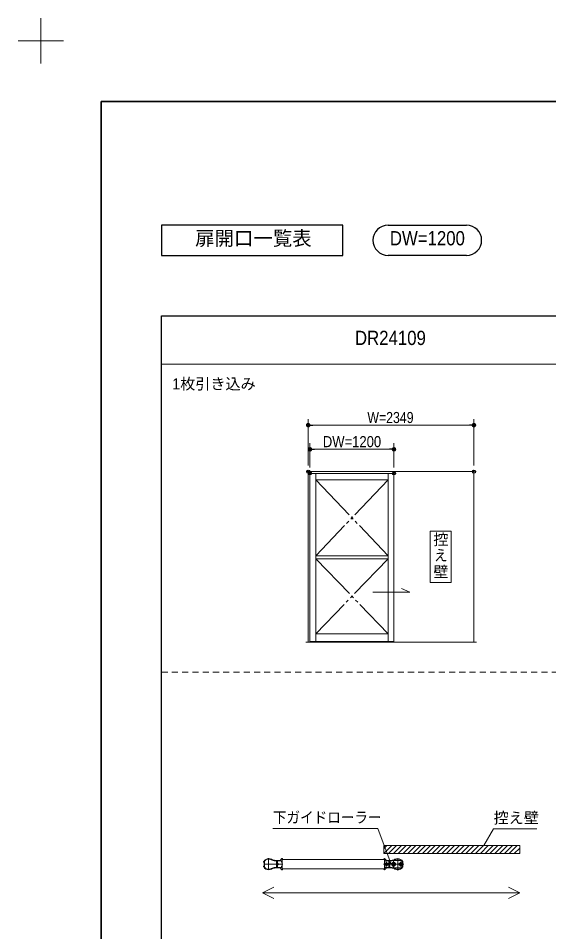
# Model space of a CAD drawing. Units: millimetres on the paper. Extents: x -303 to 303, y -152 to 152.
# Drawn here: x -303.1 to -215.3, y 1 to 152.2 of the extents above; entities that cross this region are included whole.
import ezdxf
from ezdxf.enums import TextEntityAlignment as Align

# ---------------------------------------------------------------- set-up
doc = ezdxf.new("R2010")
doc.units = ezdxf.units.MM
doc.header["$PDMODE"] = 32
doc.header["$PDSIZE"] = 0.5
for name, pattern in [('USER1', [10.5, 8, -0.5, 0.5, -0.5, 0.5, -0.5]), ('USER2', [1.7, 1, -0.7]), ('USER3', [2.91, 1.76, -0.4, 0.35, -0.4])]:
    doc.linetypes.add(name, pattern=pattern)
for name, color, linetype, lineweight in [('0-0_3一般', 7, 'Continuous', 15), ('0-1_1図面枠', 7, 'Continuous', 20), ('0-2_2寸法-1', 7, 'Continuous', 15), ('0-3_0', 7, 'Continuous', 25)]:
    doc.layers.add(name, color=color, linetype=linetype, lineweight=lineweight)
doc.layers.add('0-4_Defpoints', color=7, linetype='Continuous')
doc.styles.add('ＭＳ Ｐゴシック', font='')
doc.styles.get('ＭＳ Ｐゴシック').set_extended_font_data('MS PGothic')

# ---------------------------------------------------------------- blocks, each defined once
blk = doc.blocks.new('グループ-1')
at = {"layer": '0-1_1図面枠', "lineweight": 15}
for p, q in [((-210, 144.75), (-210, 152.25)), ((-213.75, 148.5), (-206.25, 148.5))]:
    blk.add_line(p, q, dxfattribs=at)
blk = doc.blocks.new('グループ-3')
at = {"layer": '0-1_1図面枠', "lineweight": 35}
blk.add_lwpolyline([(-200, 138.5), (200, 138.5), (200, -138.5), (-200, -138.5)], close=True, dxfattribs=at)
blk = doc.blocks.new('図面枠')
at = {"layer": '0-1_1図面枠'}
for name in ['グループ-1', 'グループ-3']:
    blk.add_blockref(name, (0, 0), dxfattribs=at)
blk = doc.blocks.new('グループ-5')
at = {"layer": '0-0_3一般'}
blk.add_line((-190, 95), (190, 95), dxfattribs=at)
at = {"layer": '0-0_3一般', "linetype": 'USER2'}
blk.add_line((-190, 44), (190, 44), dxfattribs=at)
at = {"layer": '0-0_3一般', "lineweight": 30}
blk.add_lwpolyline([(-190, 103), (190, 103), (190, -107), (-190, -107)], close=True, dxfattribs=at)
blk = doc.blocks.new('_Dot')
at = {"layer": '0-3_0'}
blk.add_line((-0.5, 0), (-1, 0), dxfattribs=at)
for points in [[(0, 0), (-0.5, 0), (-0.496, 0.063)], [(0, 0), (-0.496, -0.063), (-0.5, 0)], [(0, 0), (-0.496, 0.063), (-0.484, 0.124)], [(0, 0), (-0.484, -0.124), (-0.496, -0.063)], [(0, 0), (-0.484, 0.124), (-0.465, 0.184)], [(0, 0), (-0.465, -0.184), (-0.484, -0.124)], [(0, 0), (-0.465, 0.184), (-0.438, 0.241)], [(0, 0), (-0.438, -0.241), (-0.465, -0.184)], [(0, 0), (-0.438, 0.241), (-0.405, 0.294)], [(0, 0), (-0.405, -0.294), (-0.438, -0.241)], [(0, 0), (-0.405, 0.294), (-0.364, 0.342)], [(0, 0), (-0.364, -0.342), (-0.405, -0.294)], [(0, 0), (-0.364, 0.342), (-0.319, 0.385)], [(0, 0), (-0.319, -0.385), (-0.364, -0.342)], [(0, 0), (-0.319, 0.385), (-0.268, 0.422)], [(0, 0), (-0.268, -0.422), (-0.319, -0.385)], [(0, 0), (-0.268, 0.422), (-0.213, 0.452)], [(0, 0), (-0.213, -0.452), (-0.268, -0.422)], [(0, 0), (-0.213, 0.452), (-0.155, 0.476)], [(0, 0), (-0.155, -0.476), (-0.213, -0.452)], [(0, 0), (-0.155, 0.476), (-0.094, 0.491)], [(0, 0), (-0.094, -0.491), (-0.155, -0.476)], [(0, 0), (-0.094, 0.491), (-0.031, 0.499)], [(0, 0), (-0.031, -0.499), (-0.094, -0.491)], [(0, 0), (-0.031, 0.499), (0.031, 0.499)], [(0, 0), (0.031, -0.499), (-0.031, -0.499)], [(0, 0), (0.031, 0.499), (0.094, 0.491)], [(0, 0), (0.094, 0.491), (0.155, 0.476)], [(0, 0), (0.155, 0.476), (0.213, 0.452)], [(0, 0), (0.213, 0.452), (0.268, 0.422)], [(0, 0), (0.268, 0.422), (0.319, 0.385)], [(0, 0), (0.319, 0.385), (0.364, 0.342)], [(0, 0), (0.364, 0.342), (0.405, 0.294)], [(0, 0), (0.405, 0.294), (0.438, 0.241)], [(0, 0), (0.438, 0.241), (0.465, 0.184)], [(0, 0), (0.465, 0.184), (0.484, 0.124)], [(0, 0), (0.484, 0.124), (0.496, 0.063)], [(0, 0), (0.496, 0.063), (0.5, 0)], [(0, 0), (0.094, -0.491), (0.031, -0.499)], [(0, 0), (0.155, -0.476), (0.094, -0.491)], [(0, 0), (0.213, -0.452), (0.155, -0.476)], [(0, 0), (0.268, -0.422), (0.213, -0.452)], [(0, 0), (0.319, -0.385), (0.268, -0.422)], [(0, 0), (0.364, -0.342), (0.319, -0.385)], [(0, 0), (0.405, -0.294), (0.364, -0.342)], [(0, 0), (0.438, -0.241), (0.405, -0.294)], [(0, 0), (0.465, -0.184), (0.438, -0.241)], [(0, 0), (0.484, -0.124), (0.465, -0.184)], [(0, 0), (0.496, -0.063), (0.484, -0.124)], [(0, 0), (0.5, 0), (0.496, -0.063)]]:
    blk.add_solid(points, dxfattribs=at)
blk = doc.blocks.new('グループ-17')
at = {"layer": '0-0_3一般'}
blk.add_lwpolyline([(-145.522, 67.35), (-145.522, 58.85), (-142.022, 58.85), (-142.022, 67.35)], close=True, dxfattribs=at)
at = {"layer": '0-0_3一般', "style": 'ＭＳ Ｐゴシック'}
for s, p in [('控', (-144.997, 64.507)), ('壁', (-144.997, 59.154))]:
    blk.add_text(s, height=1.833, dxfattribs=at).set_placement(p, align=Align.BOTTOM_LEFT)
at = {"layer": '0-0_3一般', "style": 'ＭＳ Ｐゴシック', "width": 0.9}
blk.add_text('え', height=1.833, dxfattribs=at).set_placement((-144.877, 61.901), align=Align.BOTTOM_LEFT)
blk = doc.blocks.new('グループ-18')
at = {"layer": '0-0_3一般'}
for p, q in [((-165.728, 77.2), (-138.272, 77.2)), ((-165.728, 77.2), (-165.728, 49)), ((-138.272, 77.2), (-138.272, 49)), ((-165.43, 76.902), (-165.191, 76.902)), ((-165.43, 49.099), (-165.43, 76.902)), ((-165.191, 76.902), (-164.725, 76.902)), ((-164.725, 76.902), (-164.486, 76.902)), ((-164.516, 76.902), (-152.472, 76.902)), ((-152.472, 75.869), (-164.486, 75.869)), ((-152.472, 76.902), (-152.233, 76.902)), ((-152.233, 76.902), (-151.767, 76.902)), ((-151.767, 76.902), (-151.528, 76.902)), ((-151.528, 76.902), (-151.528, 49.099)), ((-152.472, 63.249), (-164.486, 63.249)), ((-164.486, 62.752), (-152.472, 62.752)), ((-150.279, 57.868), (-148.888, 57.273)), ((-155.005, 57.273), (-148.888, 57.273)), ((-164.486, 50.37), (-152.472, 50.37)), ((-166.125, 49), (-137.875, 49)), ((-165.191, 49.099), (-165.43, 49.099)), ((-164.725, 49.099), (-165.191, 49.099)), ((-152.472, 49.099), (-164.486, 49.099)), ((-151.767, 49.099), (-152.233, 49.099)), ((-151.528, 49.099), (-151.767, 49.099))]:
    blk.add_line(p, q, dxfattribs=at)
at = {"layer": '0-0_3一般', "linetype": 'USER1'}
for p, q in [((-152.472, 75.869), (-164.486, 63.249)), ((-164.486, 75.869), (-152.472, 63.249)), ((-152.472, 62.752), (-164.486, 50.37)), ((-164.486, 62.752), (-152.472, 50.37))]:
    blk.add_line(p, q, dxfattribs=at)
at = {"layer": '0-0_3一般'}
for points in [[(-164.486, 76.902), (-164.486, 49.099), (-164.725, 49.099)], [(-152.233, 49.099), (-152.472, 49.099), (-152.472, 76.902)]]:
    blk.add_lwpolyline(points, dxfattribs=at)
blk.add_blockref('グループ-17', (0, 0), dxfattribs=at)
blk = doc.blocks.new('グループ-22')
at = {"layer": '0-0_3一般', "linetype": 'USER3'}
for p, q in [((-152.248, 12.226), (-153.241, 12.226)), ((-152.48, 12.358), (-153.009, 12.358)), ((-152.745, 12.623), (-152.745, 11.829)), ((-149.931, 12.226), (-152.248, 12.226)), ((-151.967, 12.226), (-151.205, 12.226)), ((-151.785, 12.226), (-151.388, 12.226)), ((-151.586, 11.845), (-151.586, 12.606)), ((-151.586, 12.027), (-151.586, 12.424)), ((-150.692, 12.358), (-150.163, 12.358)), ((-150.428, 11.829), (-150.428, 12.623)), ((-152.48, 12.093), (-153.009, 12.093)), ((-150.163, 12.093), (-150.692, 12.093))]:
    blk.add_line(p, q, dxfattribs=at)
at = {"layer": '0-0_3一般'}
for p, q in [((-153.109, 11.961), (-153.109, 12.491)), ((-152.91, 12.093), (-152.91, 12.358)), ((-152.778, 12.821), (-150.395, 12.821)), ((-152.579, 12.093), (-152.579, 12.358)), ((-150.593, 12.093), (-150.593, 12.358)), ((-150.262, 12.093), (-150.262, 12.358)), ((-150.064, 12.491), (-150.064, 11.961)), ((-150.395, 11.63), (-152.778, 11.63))]:
    blk.add_line(p, q, dxfattribs=at)
at = {"layer": '0-0_3一般', "linetype": 'USER1'}
for p, q in [((-151.239, 12.226), (-151.934, 12.226)), ((-151.586, 12.573), (-151.586, 11.878))]:
    blk.add_line(p, q, dxfattribs=at)
at = {"layer": '0-0_3一般', "linetype": 'USER3'}
blk.add_lwpolyline([(-151.586, 11.498), (-151.586, 12.027), (-151.586, 12.954)], dxfattribs=at)
at = {"layer": '0-0_3一般'}
for radius in [0.331, 0.281, 0.139]:
    blk.add_circle((-151.586, 12.226), radius, dxfattribs=at)
at = {"layer": '0-0_3一般', "linetype": 'USER1'}
for radius in [0.314, 0.265, 0.232, 0.166, 0.166, 0.0993, 0.0662]:
    blk.add_circle((-151.586, 12.226), radius, dxfattribs=at)
at = {"layer": '0-0_3一般'}
for centre, radius, start, end in [((-152.778, 12.491), 0.331, 90, 180), ((-152.745, 12.358), 0.166, 0, 180), ((-150.428, 12.358), 0.166, 0, 180), ((-150.395, 12.491), 0.331, 0, 90), ((-152.778, 11.961), 0.331, 180, 270), ((-152.745, 12.093), 0.166, 180, 0), ((-150.428, 12.093), 0.166, 180, 0), ((-150.395, 11.961), 0.331, 270, 0)]:
    blk.add_arc(centre, radius, start, end, dxfattribs=at)
blk = doc.blocks.new('グループ-23')
at = {"layer": '0-0_3一般', "linetype": 'USER3'}
for p, q in [((-171.26, 12.226), (-173.299, 12.226)), ((-172.28, 13.245), (-172.28, 11.206)), ((-171.26, 12.226), (-169.936, 12.226)), ((-153.234, 12.226), (-151.91, 12.226)), ((-149.872, 12.226), (-151.91, 12.226)), ((-150.891, 11.206), (-150.891, 13.245))]:
    blk.add_line(p, q, dxfattribs=at)
at = {"layer": '0-0_3一般'}
for p, q in [((-173.107, 12.557), (-173.107, 12.61)), ((-173.048, 11.895), (-173.048, 12.206)), ((-172.948, 12.729), (-172.948, 11.723)), ((-170.497, 12.855), (-171.161, 12.855)), ((-171.161, 12.769), (-170.976, 12.769)), ((-170.956, 11.703), (-170.956, 12.206)), ((-170.823, 12.351), (-170.823, 12.749)), ((-170.823, 12.351), (-170.724, 12.351)), ((-170.823, 11.703), (-170.823, 12.1)), ((-170.181, 12.769), (-170.803, 12.769)), ((-170.161, 12.583), (-170.161, 12.749)), ((-170.148, 12.57), (-170.095, 12.57)), ((-170.082, 12.722), (-170.082, 12.583)), ((-170.062, 12.722), (-170.082, 12.722)), ((-170.062, 13.152), (-170.069, 13.152)), ((-170.062, 11.448), (-170.062, 13.004)), ((-170.062, 13.004), (-153.109, 13.004)), ((-170.062, 13.004), (-170.062, 12.722)), ((-169.963, 13.004), (-170.062, 13.004)), ((-169.963, 13.004), (-169.963, 13.053)), ((-153.208, 13.053), (-153.208, 13.004)), ((-153.109, 13.004), (-153.208, 13.004)), ((-153.102, 13.152), (-153.109, 13.152)), ((-153.109, 13.004), (-153.109, 11.448)), ((-153.109, 12.722), (-153.109, 13.004)), ((-153.089, 12.722), (-153.109, 12.722)), ((-153.089, 12.583), (-153.089, 12.722)), ((-153.076, 12.57), (-153.023, 12.57)), ((-153.009, 12.749), (-153.009, 12.583)), ((-152.367, 12.769), (-152.989, 12.769)), ((-152.01, 12.855), (-152.674, 12.855)), ((-152.447, 12.351), (-152.347, 12.351)), ((-152.347, 12.749), (-152.347, 12.351)), ((-152.347, 12.1), (-152.347, 11.703)), ((-152.215, 12.206), (-152.215, 11.703)), ((-152.195, 12.769), (-152.01, 12.769)), ((-150.222, 11.723), (-150.222, 12.729)), ((-150.123, 12.206), (-150.123, 11.895)), ((-150.064, 12.61), (-150.064, 12.557)), ((-173.107, 11.895), (-173.048, 11.895)), ((-173.107, 11.895), (-173.107, 11.841)), ((-171.161, 11.683), (-170.976, 11.683)), ((-170.497, 11.597), (-171.161, 11.597)), ((-170.181, 11.683), (-170.803, 11.683)), ((-170.161, 11.868), (-170.161, 11.703)), ((-170.148, 11.881), (-170.095, 11.881)), ((-170.062, 11.299), (-170.069, 11.299)), ((-153.109, 11.448), (-170.062, 11.448)), ((-169.963, 11.448), (-169.963, 11.398)), ((-153.208, 11.398), (-153.208, 11.448)), ((-153.102, 11.299), (-153.109, 11.299)), ((-153.076, 11.881), (-153.023, 11.881)), ((-153.009, 11.703), (-153.009, 11.868)), ((-152.367, 11.683), (-152.989, 11.683)), ((-152.01, 11.597), (-152.674, 11.597)), ((-152.195, 11.683), (-152.01, 11.683)), ((-150.123, 11.895), (-150.064, 11.895)), ((-150.064, 11.841), (-150.064, 11.895))]:
    blk.add_line(p, q, dxfattribs=at)
for points in [[(-173.107, 12.557), (-173.048, 12.557), (-173.048, 12.246), (-173.028, 12.226), (-173.048, 12.206)], [(-170.956, 12.749), (-170.956, 12.246), (-170.936, 12.226), (-170.956, 12.206)], [(-170.724, 12.351), (-170.724, 12.1), (-170.823, 12.1)], [(-152.347, 12.1), (-152.447, 12.1), (-152.447, 12.351)], [(-152.215, 12.206), (-152.235, 12.226), (-152.215, 12.246), (-152.215, 12.749)], [(-150.123, 12.206), (-150.143, 12.226), (-150.123, 12.246), (-150.123, 12.557), (-150.064, 12.557)], [(-169.963, 11.448), (-170.062, 11.448), (-170.062, 11.729), (-170.082, 11.729), (-170.082, 11.868)], [(-153.089, 11.868), (-153.089, 11.729), (-153.109, 11.729), (-153.109, 11.448), (-153.208, 11.448)]]:
    blk.add_lwpolyline(points, dxfattribs=at)
for centre, radius, start, end in [((-172.975, 12.61), 0.132, 151.04498, 180), ((-172.28, 12.226), 0.927, 90, 151.04498), ((-172.928, 12.729), 0.0199, 142.21566, 180), ((-172.28, 12.226), 0.841, 60.18635, 142.21566), ((-172.28, 12.226), 0.927, 60.18635, 90), ((-171.161, 14.179), 1.41, 240.18635, 270), ((-171.161, 14.179), 1.324, 240.18635, 270), ((-170.976, 12.749), 0.0199, 0, 90), ((-170.803, 12.749), 0.0199, 90, 180), ((-170.497, 13.119), 0.265, 270, 322.53091), ((-171.127, 13.603), 1.059, 322.53091, 329.82103), ((-170.069, 12.987), 0.166, 90, 149.82103), ((-170.181, 12.749), 0.0199, 0, 90), ((-170.148, 12.583), 0.0132, 180, 270), ((-170.095, 12.583), 0.0132, 270, 0), ((-170.062, 13.053), 0.0993, 0, 90), ((-153.109, 13.053), 0.0993, 90, 180), ((-153.102, 12.987), 0.166, 30.17897, 90), ((-153.076, 12.583), 0.0132, 180, 270), ((-153.023, 12.583), 0.0132, 270, 0), ((-152.989, 12.749), 0.0199, 90, 180), ((-152.043, 13.603), 1.059, 210.17897, 217.46909), ((-152.674, 13.119), 0.265, 217.46909, 270), ((-152.367, 12.749), 0.0199, 0, 90), ((-152.195, 12.749), 0.0199, 90, 180), ((-152.01, 14.179), 1.324, 270, 299.81365), ((-152.01, 14.179), 1.41, 270, 299.81365), ((-150.891, 12.226), 0.927, 90, 119.81365), ((-150.891, 12.226), 0.841, 37.78434, 119.81365), ((-150.891, 12.226), 0.927, 28.95502, 90), ((-150.242, 12.729), 0.0199, 0, 37.78434), ((-150.196, 12.61), 0.132, 0, 28.95502), ((-172.975, 11.841), 0.132, 180, 208.95502), ((-172.28, 12.226), 0.927, 208.95502, 270), ((-172.928, 11.723), 0.0199, 180, 217.78434), ((-172.28, 12.226), 0.841, 217.78434, 299.81365), ((-172.28, 12.226), 0.927, 270, 299.81365), ((-171.161, 10.273), 1.41, 90, 119.81365), ((-171.161, 10.273), 1.324, 90, 119.81365), ((-170.976, 11.703), 0.0199, 270, 0), ((-170.803, 11.703), 0.0199, 180, 270), ((-170.497, 11.332), 0.265, 37.46909, 90), ((-171.127, 10.849), 1.059, 30.17897, 37.46909), ((-170.069, 11.464), 0.166, 210.17897, 270), ((-170.181, 11.703), 0.0199, 270, 0), ((-170.148, 11.868), 0.0132, 90, 180), ((-170.095, 11.868), 0.0132, 0, 90), ((-170.062, 11.398), 0.0993, 270, 0), ((-153.109, 11.398), 0.0993, 180, 270), ((-153.102, 11.464), 0.166, 270, 329.82103), ((-153.076, 11.868), 0.0132, 90, 180), ((-153.023, 11.868), 0.0132, 0, 90), ((-152.989, 11.703), 0.0199, 180, 270), ((-152.043, 10.849), 1.059, 142.53091, 149.82103), ((-152.674, 11.332), 0.265, 90, 142.53091), ((-152.367, 11.703), 0.0199, 270, 0), ((-152.195, 11.703), 0.0199, 180, 270), ((-152.01, 10.273), 1.41, 60.18635, 90), ((-152.01, 10.273), 1.324, 60.18635, 90), ((-150.891, 12.226), 0.927, 240.18635, 270), ((-150.891, 12.226), 0.841, 240.18635, 322.21566), ((-150.891, 12.226), 0.927, 270, 331.04498), ((-150.242, 11.723), 0.0199, 322.21566, 0), ((-150.196, 11.841), 0.132, 331.04498, 0)]:
    blk.add_arc(centre, radius, start, end, dxfattribs=at)
blk = doc.blocks.new('グループ-24')
at = {"layer": '0-0_3一般'}
for p, q in [((-171.579, 18.153), (-154.177, 18.153)), ((-154.177, 18.153), (-151.967, 12.226)), ((-135.052, 18.084), (-136.646, 15.306)), ((-135.052, 18.084), (-127.885, 18.084)), ((-153.208, 13.982), (-153.208, 15.306)), ((-153.208, 15.306), (-130.701, 15.306)), ((-130.701, 15.306), (-130.701, 13.982)), ((-130.701, 13.982), (-153.208, 13.982)), ((-173.299, 7.5), (-130.701, 7.5))]:
    blk.add_line(p, q, dxfattribs=at)
at = {"layer": '0-0_3一般', "lineweight": 5}
for p, q in [((-153.208, 14.792), (-152.694, 15.306)), ((-153.208, 13.992), (-151.894, 15.306)), ((-152.418, 13.982), (-151.094, 15.306)), ((-151.618, 13.982), (-150.294, 15.306)), ((-150.818, 13.982), (-149.494, 15.306)), ((-150.018, 13.982), (-148.694, 15.306)), ((-149.218, 13.982), (-147.894, 15.306)), ((-148.418, 13.982), (-147.094, 15.306)), ((-147.618, 13.982), (-146.294, 15.306)), ((-146.818, 13.982), (-145.494, 15.306)), ((-146.018, 13.982), (-144.694, 15.306)), ((-145.218, 13.982), (-143.894, 15.306)), ((-144.418, 13.982), (-143.094, 15.306)), ((-143.618, 13.982), (-142.294, 15.306)), ((-142.818, 13.982), (-141.494, 15.306)), ((-142.018, 13.982), (-140.694, 15.306)), ((-141.218, 13.982), (-139.894, 15.306)), ((-140.418, 13.982), (-139.094, 15.306)), ((-139.618, 13.982), (-138.294, 15.306)), ((-138.818, 13.982), (-137.494, 15.306)), ((-138.018, 13.982), (-136.694, 15.306)), ((-137.218, 13.982), (-135.894, 15.306)), ((-136.418, 13.982), (-135.094, 15.306)), ((-135.618, 13.982), (-134.294, 15.306)), ((-134.818, 13.982), (-133.494, 15.306)), ((-134.018, 13.982), (-132.694, 15.306)), ((-133.218, 13.982), (-131.894, 15.306)), ((-132.418, 13.982), (-131.094, 15.306)), ((-131.618, 13.982), (-130.701, 14.899)), ((-130.818, 13.982), (-130.701, 14.099))]:
    blk.add_line(p, q, dxfattribs=at)
at = {"layer": '0-0_3一般', "linetype": 'USER3'}
blk.add_line((-173.299, 7.5), (-173.289, 7.5), dxfattribs=at)
at = {"layer": '0-0_3一般'}
for points in [[(-171.446, 8.427), (-173.299, 7.5), (-171.446, 6.573)], [(-132.554, 6.573), (-130.701, 7.5), (-132.554, 8.427)]]:
    blk.add_lwpolyline(points, dxfattribs=at)
for name in ['グループ-23', 'グループ-22']:
    blk.add_blockref(name, (0, 0), dxfattribs=at)
at = {"layer": '0-0_3一般', "style": 'ＭＳ Ｐゴシック', "width": 0.9}
blk.add_text('下ガイドローラー', height=1.833, dxfattribs=at).set_placement((-171.581, 18.502), align=Align.BOTTOM_LEFT)
at = {"layer": '0-0_3一般', "style": 'ＭＳ Ｐゴシック'}
blk.add_text('控え壁', height=1.833, dxfattribs=at).set_placement((-135.022, 18.432), align=Align.BOTTOM_LEFT)

msp = doc.modelspace()

# ---------------------------------------------------------------- linework, layer by layer
at = {"layer": '0-0_3一般', "lineweight": 30}
for p, q in [((-241.875, 118), (-228.875, 118)), ((-228.875, 113), (-241.875, 113))]:
    msp.add_line(p, q, dxfattribs=at)
msp.add_lwpolyline([(-279.375, 118), (-279.375, 113), (-249.375, 113), (-249.375, 118)], close=True, dxfattribs=at)
for centre, start, end in [((-241.875, 115.5), 90, 180), ((-228.875, 115.5), 0, 90), ((-241.875, 115.5), 180, 270), ((-228.875, 115.5), 270, 0)]:
    msp.add_arc(centre, 2.5, start, end, dxfattribs=at)
at = {"layer": '0-2_2寸法-1'}
for p, q in [((-255.103, 78.2), (-255.103, 85.902)), ((-254.352, 84.902), (-228.398, 84.902)), ((-227.647, 78.2), (-227.647, 85.902)), ((-254.805, 77.902), (-254.805, 81.902)), ((-240.903, 77.902), (-240.903, 81.902)), ((-241.654, 80.902), (-254.054, 80.902))]:
    msp.add_line(p, q, dxfattribs=at)
at = {"layer": '0-4_Defpoints'}
for p in [(-227.647, 84.902), (-254.805, 80.902), (-255.103, 77.2), (-254.805, 76.902), (-240.903, 76.902), (-227.647, 77.2)]:
    msp.add_point(p, dxfattribs=at)

# ---------------------------------------------------------------- block references
at = {"layer": '0-0_3一般'}
for name in ['グループ-5', 'グループ-18', 'グループ-24']:
    msp.add_blockref(name, (-89.375, 0), dxfattribs=at)
at = {"layer": '0-1_1図面枠'}
msp.add_blockref('図面枠', (-89.375, 0), dxfattribs=at)
at = {"layer": '0-2_2寸法-1', "xscale": 0.7503418, "yscale": 0.7503418, "rotation": 180}
for p in [(-255.103, 84.902), (-254.805, 80.902)]:
    msp.add_blockref('_Dot', p, dxfattribs=at)
at = {"layer": '0-2_2寸法-1', "xscale": 0.7503418, "yscale": 0.7503418}
for p in [(-227.647, 84.902), (-240.903, 80.902)]:
    msp.add_blockref('_Dot', p, dxfattribs=at)

# ---------------------------------------------------------------- texts
at = {"layer": '0-0_3一般', "style": 'ＭＳ Ｐゴシック'}
for s, height, p in [('扉開口一覧表', 2.358, (-273.829, 113.941)), ('1枚引き込み', 1.833, (-277.634, 90.271))]:
    msp.add_text(s, height=height, dxfattribs=at).set_placement(p, align=Align.BOTTOM_LEFT)
at = {"layer": '0-0_3一般', "style": 'ＭＳ Ｐゴシック', "width": 0.9}
for s, height, p in [('DW=1200', 2.358, (-241.576, 113.954)), ('DR24109', 2.361, (-247.359, 97.454))]:
    msp.add_text(s, height=height, dxfattribs=at).set_placement(p, align=Align.BOTTOM_LEFT)
at = {"layer": '0-2_2寸法-1', "style": 'ＭＳ Ｐゴシック'}
for s, width, p in [('W=2349', 0.85, (-245.303, 84.699)), ('DW=1200', 0.9, (-252.677, 80.704))]:
    msp.add_text(s, height=1.833, dxfattribs=dict(at, width=width)).set_placement(p, align=Align.BOTTOM_LEFT)

doc.saveas('drawing.dxf')
